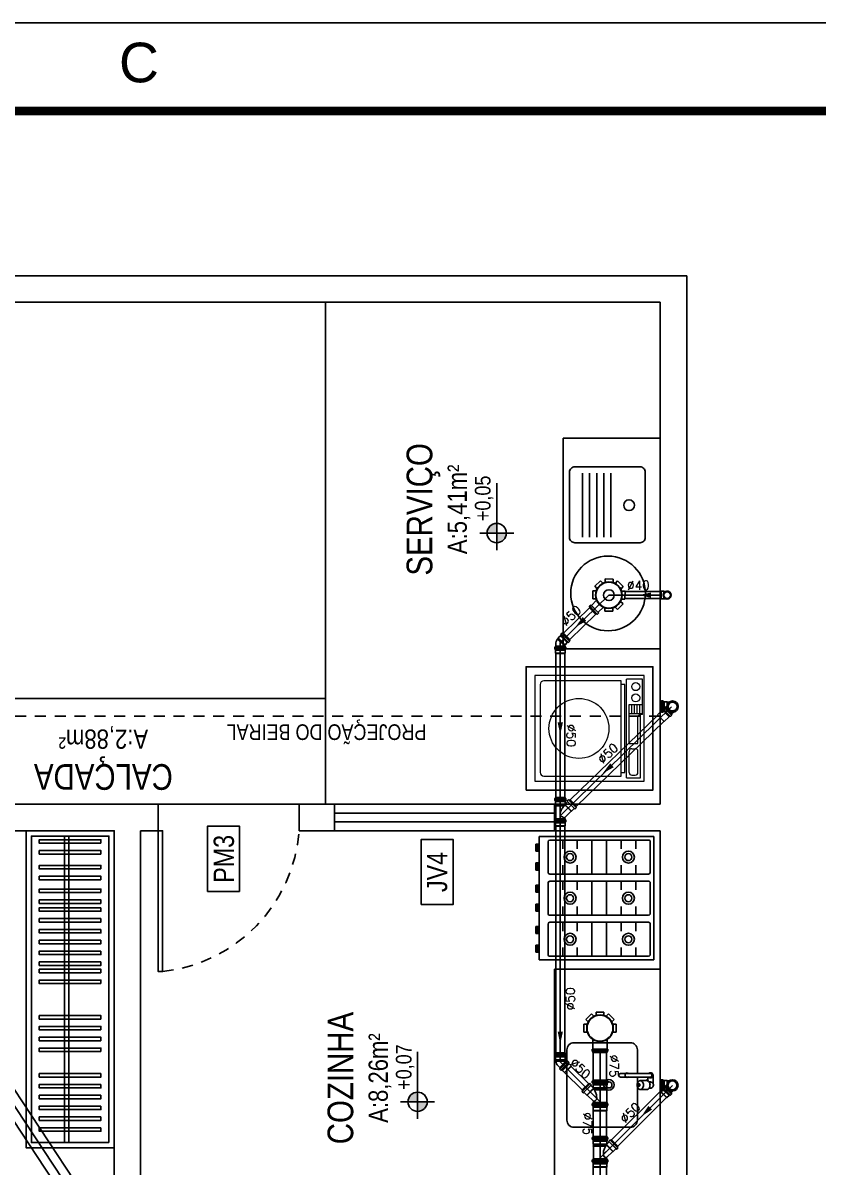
# Model space of a CAD drawing. Header units: millimetres. Extents: x 3923 to 4007, y 744 to 863.
# Drawn here: x 3960.96 to 3969.99, y 849.8 to 862.79 of the extents above; entities that cross this region are included whole.
import ezdxf
from ezdxf.enums import TextEntityAlignment as Align

# ---------------------------------------------------------------- set-up
doc = ezdxf.new("R2010")
doc.units = ezdxf.units.MM
doc.linetypes.add('CONTINUO', pattern=[0])
doc.linetypes.add('HIDDEN2', pattern=[0.1875, 0.125, -0.0625])
for name, color, linetype in [('-HIDRO', 8, 'Continuous'), ('a-pem-m', 6, 'Continuous'), ('AF', 5, 'Continuous'), ('COTAS01', 7, 'Continuous'), ('DIVERSOS', 1, 'Continuous'), ('E-txt-g', 3, 'Continuous'), ('ESPECIFICAÇÃO02', 7, 'Continuous'), ("PRANCHA - PROJETU'S", 7, 'Continuous'), ('Texto-Tubos', 7, 'Continuous'), ('TigreCad', 3, 'Continuous'), ('Tinterno', 9, 'Continuous'), ('TUBOS_ESGOTO', 5, 'Continuous'), ('TUBULAÇÃO_ESGOTO', 5, 'Continuous')]:
    doc.layers.add(name, color=color, linetype=linetype)
doc.layers.add('E-Lay-9', color=9, linetype='Continuous', lineweight=9)
doc.layers.add('E-Txt-W', color=7, linetype='Continuous', lineweight=20)
doc.styles.add('ARIAL', font='arial.ttf', dxfattribs={"height": 2})
doc.styles.add('F2', font='ARIALN.TTF')
doc.styles.add('REG60', font='romans.shx', dxfattribs={"width": 0.8, "height": 0.15})
doc.styles.add('REG80', font='romans.shx', dxfattribs={"width": 0.8, "height": 0.2})
doc.styles.add('TCTUBOS-TXT', font='txt.shx')

# ---------------------------------------------------------------- blocks, each defined once
blk = doc.blocks.new('ADFSGASDFG')
at = {"layer": "PRANCHA - PROJETU'S", "color": 1}
blk.add_line((360.678, 107.346), (276.578, 107.346), dxfattribs=at)
at = {"layer": "PRANCHA - PROJETU'S", "color": 4, "const_width": 0.1}
blk.add_lwpolyline([(279.078, 106.346), (359.678, 106.346), (359.678, 48.946), (279.078, 48.946)], close=True, dxfattribs=at)
at = {"layer": "PRANCHA - PROJETU'S", "color": 50, "linetype": 'Continuous', "style": 'ARIAL'}
blk.add_text('C', height=0.45, dxfattribs=at).set_placement((315.828, 106.896), align=Align.MIDDLE)
blk = doc.blocks.new('TXT-AMB75')
at = {"layer": 'E-txt-g', "style": 'REG80', "width": 0.8, "flags": 8}
blk.add_attdef('TXT', text='', height=0.2, dxfattribs=at).set_placement((0.0055, 0.2964), align=Align.CENTER)
at = {"layer": 'E-Txt-W', "style": 'REG60', "width": 0.8, "flags": 8}
blk.add_attdef('TXT', text='', height=0.15, dxfattribs=at).set_placement((0.0055, 0.0271), align=Align.CENTER)
blk = doc.blocks.new('Fogão03_6')
at = {"layer": 'a-pem-m', "color": 8}
for p, q in [((-0.35, -0.65), (-0.35, 0)), ((-0.35, 0), (0.35, 0)), ((-0.35, 0), (0.35, 0)), ((-0.35, -0.65), (-0.35, 0)), ((-0.33, -0.59), (-0.33, -0.03)), ((-0.33, -0.59), (-0.33, -0.03)), ((-0.32, -0.02), (-0.1467, -0.02)), ((-0.32, -0.02), (-0.1467, -0.02)), ((-0.1367, -0.59), (-0.1367, -0.03)), ((-0.1367, -0.59), (-0.1367, -0.03)), ((-0.0967, -0.59), (-0.0967, -0.03)), ((-0.0967, -0.59), (-0.0967, -0.03)), ((-0.0867, -0.02), (0.0867, -0.02)), ((-0.0867, -0.02), (0.0867, -0.02)), ((0.0967, -0.59), (0.0967, -0.03)), ((0.0967, -0.59), (0.0967, -0.03)), ((0.1367, -0.59), (0.1367, -0.03)), ((0.1367, -0.59), (0.1367, -0.03)), ((0.1467, -0.02), (0.32, -0.02)), ((0.1467, -0.02), (0.32, -0.02)), ((0.33, -0.59), (0.33, -0.03)), ((0.33, -0.59), (0.33, -0.03)), ((0.35, -0.65), (0.35, 0)), ((0.35, -0.65), (0.35, 0)), ((-0.33, -0.1029), (-0.28, -0.1029)), ((-0.33, -0.1029), (-0.28, -0.1029)), ((-0.1867, -0.1029), (-0.1367, -0.1029)), ((-0.1867, -0.1029), (-0.1367, -0.1029)), ((-0.0967, -0.1029), (-0.0467, -0.1029)), ((-0.0967, -0.1029), (-0.0467, -0.1029)), ((0.0467, -0.1029), (0.0967, -0.1029)), ((0.0467, -0.1029), (0.0967, -0.1029)), ((0.1367, -0.1029), (0.1867, -0.1029)), ((0.1367, -0.1029), (0.1867, -0.1029)), ((0.28, -0.1029), (0.33, -0.1029)), ((0.28, -0.1029), (0.33, -0.1029)), ((-0.33, -0.1857), (-0.28, -0.1857)), ((-0.33, -0.1857), (-0.28, -0.1857)), ((-0.1867, -0.1857), (-0.1367, -0.1857)), ((-0.1867, -0.1857), (-0.1367, -0.1857)), ((-0.0967, -0.1857), (-0.0467, -0.1857)), ((-0.0967, -0.1857), (-0.0467, -0.1857)), ((0.0467, -0.1857), (0.0967, -0.1857)), ((0.0467, -0.1857), (0.0967, -0.1857)), ((0.1367, -0.1857), (0.1867, -0.1857)), ((0.1367, -0.1857), (0.1867, -0.1857)), ((0.28, -0.1857), (0.33, -0.1857)), ((0.28, -0.1857), (0.33, -0.1857)), ((-0.33, -0.2686), (-0.1367, -0.2686)), ((-0.33, -0.2686), (-0.1367, -0.2686)), ((-0.0967, -0.2686), (0.0967, -0.2686)), ((-0.0967, -0.2686), (0.0967, -0.2686)), ((0.1367, -0.2686), (0.33, -0.2686)), ((0.1367, -0.2686), (0.33, -0.2686)), ((-0.33, -0.3514), (-0.1367, -0.3514)), ((-0.33, -0.3514), (-0.1367, -0.3514)), ((-0.0967, -0.3514), (0.0967, -0.3514)), ((-0.0967, -0.3514), (0.0967, -0.3514)), ((0.1367, -0.3514), (0.33, -0.3514)), ((0.1367, -0.3514), (0.33, -0.3514)), ((-0.33, -0.4343), (-0.28, -0.4343)), ((-0.33, -0.4343), (-0.28, -0.4343)), ((-0.1867, -0.4343), (-0.1367, -0.4343)), ((-0.1867, -0.4343), (-0.1367, -0.4343)), ((-0.0967, -0.4343), (-0.0467, -0.4343)), ((-0.0967, -0.4343), (-0.0467, -0.4343)), ((0.0467, -0.4343), (0.0967, -0.4343)), ((0.0467, -0.4343), (0.0967, -0.4343)), ((0.1367, -0.4343), (0.1867, -0.4343)), ((0.1367, -0.4343), (0.1867, -0.4343)), ((0.28, -0.4343), (0.33, -0.4343)), ((0.28, -0.4343), (0.33, -0.4343)), ((-0.33, -0.5171), (-0.28, -0.5171)), ((-0.33, -0.5171), (-0.28, -0.5171)), ((-0.1867, -0.5171), (-0.1367, -0.5171)), ((-0.1867, -0.5171), (-0.1367, -0.5171)), ((-0.0967, -0.5171), (-0.0467, -0.5171)), ((-0.0967, -0.5171), (-0.0467, -0.5171)), ((0.0467, -0.5171), (0.0967, -0.5171)), ((0.0467, -0.5171), (0.0967, -0.5171)), ((0.1367, -0.5171), (0.1867, -0.5171)), ((0.1367, -0.5171), (0.1867, -0.5171)), ((0.28, -0.5171), (0.33, -0.5171)), ((0.28, -0.5171), (0.33, -0.5171)), ((-0.32, -0.6), (-0.1467, -0.6)), ((-0.32, -0.6), (-0.1467, -0.6)), ((-0.0867, -0.6), (0.0867, -0.6)), ((-0.0867, -0.6), (0.0867, -0.6)), ((0.1467, -0.6), (0.32, -0.6)), ((0.1467, -0.6), (0.32, -0.6)), ((-0.35, -0.65), (0.35, -0.65)), ((-0.35, -0.65), (0.35, -0.65)), ((-0.3068, -0.65), (-0.3068, -0.67)), ((-0.3068, -0.65), (-0.3068, -0.67)), ((-0.2669, -0.66), (-0.3068, -0.66)), ((-0.2669, -0.66), (-0.3068, -0.66)), ((-0.2669, -0.67), (-0.3068, -0.67)), ((-0.2669, -0.67), (-0.3068, -0.67)), ((-0.2669, -0.65), (-0.2669, -0.67)), ((-0.2669, -0.65), (-0.2669, -0.67)), ((-0.1998, -0.65), (-0.1998, -0.67)), ((-0.1998, -0.65), (-0.1998, -0.67)), ((-0.1599, -0.66), (-0.1998, -0.66)), ((-0.1599, -0.66), (-0.1998, -0.66)), ((-0.1599, -0.67), (-0.1998, -0.67)), ((-0.1599, -0.67), (-0.1998, -0.67)), ((-0.1599, -0.65), (-0.1599, -0.67)), ((-0.1599, -0.65), (-0.1599, -0.67)), ((-0.0734, -0.65), (-0.0734, -0.67)), ((-0.0734, -0.65), (-0.0734, -0.67)), ((-0.0335, -0.66), (-0.0734, -0.66)), ((-0.0335, -0.66), (-0.0734, -0.66)), ((-0.0335, -0.67), (-0.0734, -0.67)), ((-0.0335, -0.67), (-0.0734, -0.67)), ((-0.0335, -0.65), (-0.0335, -0.67)), ((-0.0335, -0.65), (-0.0335, -0.67)), ((0.0335, -0.65), (0.0335, -0.67)), ((0.0335, -0.65), (0.0335, -0.67)), ((0.0734, -0.66), (0.0335, -0.66)), ((0.0734, -0.66), (0.0335, -0.66)), ((0.0734, -0.67), (0.0335, -0.67)), ((0.0734, -0.67), (0.0335, -0.67)), ((0.0734, -0.65), (0.0734, -0.67)), ((0.0734, -0.65), (0.0734, -0.67)), ((0.1599, -0.65), (0.1599, -0.67)), ((0.1599, -0.65), (0.1599, -0.67)), ((0.1998, -0.66), (0.1599, -0.66)), ((0.1998, -0.66), (0.1599, -0.66)), ((0.1998, -0.67), (0.1599, -0.67)), ((0.1998, -0.67), (0.1599, -0.67)), ((0.1998, -0.65), (0.1998, -0.67)), ((0.1998, -0.65), (0.1998, -0.67)), ((0.2669, -0.65), (0.2669, -0.67)), ((0.2669, -0.65), (0.2669, -0.67)), ((0.3067, -0.66), (0.2669, -0.66)), ((0.3067, -0.66), (0.2669, -0.66)), ((0.3067, -0.67), (0.2669, -0.67)), ((0.3067, -0.67), (0.2669, -0.67)), ((0.3067, -0.65), (0.3067, -0.67)), ((0.3067, -0.65), (0.3067, -0.67))]:
    blk.add_line(p, q, dxfattribs=at)
for centre, radius in [((-0.2333, -0.1443), 0.0341), ((-0.2333, -0.1443), 0.0341), ((-0.2333, -0.1443), 0.02), ((-0.2333, -0.1443), 0.02), ((0, -0.1443), 0.0341), ((0, -0.1443), 0.0341), ((0, -0.1443), 0.02), ((0, -0.1443), 0.02), ((0.2333, -0.1443), 0.0341), ((0.2333, -0.1443), 0.0341), ((0.2333, -0.1443), 0.02), ((0.2333, -0.1443), 0.02), ((-0.2333, -0.4757), 0.0341), ((-0.2333, -0.4757), 0.0341), ((0, -0.4757), 0.0341), ((0, -0.4757), 0.0341), ((0.2333, -0.4757), 0.0341), ((0.2333, -0.4757), 0.0341), ((-0.2333, -0.4757), 0.02), ((-0.2333, -0.4757), 0.02), ((0, -0.4757), 0.02), ((0, -0.4757), 0.02), ((0.2333, -0.4757), 0.02), ((0.2333, -0.4757), 0.02)]:
    blk.add_circle(centre, radius, dxfattribs=at)
for centre, start, end in [((-0.32, -0.03), 89.99946, 179.99964), ((-0.32, -0.03), 89.99946, 179.99964), ((-0.1467, -0.03), 359.99964, 89.99946), ((-0.1467, -0.03), 359.99964, 89.99946), ((-0.0867, -0.03), 89.99946, 179.99964), ((-0.0867, -0.03), 89.99946, 179.99964), ((0.0867, -0.03), 359.99964, 89.99946), ((0.0867, -0.03), 359.99964, 89.99946), ((0.1467, -0.03), 89.99946, 179.99964), ((0.1467, -0.03), 89.99946, 179.99964), ((0.32, -0.03), 359.99964, 89.99946), ((0.32, -0.03), 359.99964, 89.99946), ((-0.32, -0.59), 179.99964, 269.99946), ((-0.32, -0.59), 179.99964, 269.99946), ((-0.1467, -0.59), 269.99946, 359.99964), ((-0.1467, -0.59), 269.99946, 359.99964), ((-0.0867, -0.59), 179.99964, 269.99946), ((-0.0867, -0.59), 179.99964, 269.99946), ((0.0867, -0.59), 269.99946, 359.99964), ((0.0867, -0.59), 269.99946, 359.99964), ((0.1467, -0.59), 179.99964, 269.99946), ((0.1467, -0.59), 179.99964, 269.99946), ((0.32, -0.59), 269.99946, 359.99964), ((0.32, -0.59), 269.99946, 359.99964)]:
    blk.add_arc(centre, 0.01, start, end, dxfattribs=at)
blk = doc.blocks.new('NIVEL')
at = {"layer": 'DIVERSOS'}
h = blk.add_hatch(color=7, dxfattribs=at)
h.paths.add_polyline_path([(0, 0.137, 0.414214), (-0.137, 0), (0, 0)])
h.paths.add_polyline_path([(0, 0), (0, -0.137, 0.414214), (0.137, 0)])
at = {"layer": 'DIVERSOS', "color": 7}
for p, q in [((0, 0.242), (0, -0.242)), ((0.709, 0), (-0.242, 0))]:
    blk.add_line(p, q, dxfattribs=at)
blk.add_circle((0, 0), 0.137, dxfattribs=at)
blk = doc.blocks.new('Maquina de Lavar')
at = {"layer": 'E-Lay-9', "color": 8}
for p, q in [((0.3, 0), (-0.3, 0)), ((-0.3, 0), (-0.3, -0.62)), ((-0.08, -0.01), (-0.28, -0.01)), ((-0.28, -0.01), (-0.28, -0.1)), ((-0.1357, -0.085), (-0.1357, -0.01)), ((-0.0857, -0.025), (-0.1357, -0.025)), ((-0.0857, -0.04), (-0.1357, -0.04)), ((-0.0857, -0.055), (-0.1357, -0.055)), ((-0.0857, -0.085), (-0.0857, -0.01)), ((-0.08, -0.01), (-0.08, -0.02)), ((0.28, -0.02), (-0.08, -0.02)), ((0.085, -0.035), (-0.065, -0.035)), ((0.085, -0.085), (0.085, -0.035)), ((0.115, -0.07), (0.115, -0.05)), ((0.25, -0.035), (0.13, -0.035)), ((0.265, -0.07), (0.265, -0.05)), ((0.28, -0.1), (0.28, -0.02)), ((0.3, -0.62), (0.3, 0)), ((0.28, -0.1), (-0.28, -0.1)), ((0.25, -0.11), (-0.25, -0.11)), ((-0.25, -0.11), (-0.25, -0.13)), ((-0.0857, -0.07), (-0.1357, -0.07)), ((0.085, -0.085), (-0.1357, -0.085)), ((0.25, -0.085), (0.13, -0.085)), ((0.25, -0.13), (0.25, -0.11)), ((0.27, -0.13), (-0.27, -0.13)), ((-0.27, -0.13), (-0.27, -0.57)), ((0.27, -0.57), (0.27, -0.13)), ((-0.3, -0.62), (0.3, -0.62)), ((-0.25, -0.59), (0.25, -0.59))]:
    blk.add_line(p, q, dxfattribs=at)
for centre, radius in [((-0.2372, -0.0475), 0.0227), ((-0.1735, -0.0475), 0.0227), ((0, -0.37), 0.1701)]:
    blk.add_circle(centre, radius, dxfattribs=at)
for centre, radius, start, end in [((-0.065, -0.02), 0.015, 180, 270), ((0.13, -0.05), 0.015, 90, 180), ((0.25, -0.05), 0.015, 360, 90), ((0.13, -0.07), 0.015, 180, 270), ((0.25, -0.07), 0.015, 270, 360), ((-0.25, -0.57), 0.02, 180, 270), ((0.25, -0.57), 0.02, 270, 360)]:
    blk.add_arc(centre, radius, start, end, dxfattribs=at)
blk = doc.blocks.new('A$C656368A0')
at = {"layer": 'COTAS01', "color": 8}
for p, q in [((0, 1.1964), (0, 0)), ((0, 1.1964), (0.5505, 1.1964)), ((0.1097, 0.997), (0.1097, 0.6345)), ((0.1497, 0.997), (0.1497, 0.6345)), ((0.1897, 0.997), (0.1897, 0.6345)), ((0.2298, 0.997), (0.2298, 0.6345)), ((0.2698, 0.997), (0.2698, 0.6345)), ((0, 0), (0.5505, 0))]:
    blk.add_line(p, q, dxfattribs=at)
for centre in [(0.3736, 0.8158), (0.2591, 0.3053)]:
    blk.add_circle(centre, 0.0307, dxfattribs=at)
at = {"layer": 'ESPECIFICAÇÃO02', "color": 8}
blk.add_lwpolyline([(0.4658, 0.6329, -0.414214), (0.4357, 0.6029), (0.0655, 0.6029, -0.414214), (0.0354, 0.6329), (0.0354, 1.0032, -0.414214), (0.0655, 1.0332), (0.4357, 1.0332, -0.414214), (0.4658, 1.0032)], format="xyb", close=True, dxfattribs=at)
blk.add_circle((0.2541, 0.3149), 0.212, dxfattribs=at)
blk = doc.blocks.new('j9n50d')
at = {"layer": 'TigreCad'}
for p, q in [((28.5, 25.4), (0, 25.4)), ((30.3, 27.2), (28.5, 25.4)), ((30.3, -27.1), (30.3, 27.2)), ((47.1, 27.2), (30.3, 27.2)), ((47.3, 27.4), (47.1, 27.2)), ((47.1, -27.1), (47.1, 27.2)), ((51.9, 27.4), (47.3, 27.4)), ((53.2, 30.9), (52.9, 28.3)), ((53.4, 30.8), (53.4, -30.8)), ((62.9, 31.8), (54.2, 31.8)), ((62.9, 30.8), (62.9, -30.8)), ((63.9, 31.1), (64.7, 28.1)), ((70, 27.4), (65.6, 27.4)), ((70, 27.4), (70, -27.4)), ((28.5, -25.3), (0, -25.3)), ((30.3, -27.1), (28.5, -25.3)), ((47.1, -27.1), (30.3, -27.1)), ((47.3, -27.4), (47.1, -27.1)), ((51.9, -27.4), (47.3, -27.4)), ((53.2, -30.9), (52.9, -28.3)), ((62.9, -31.8), (54.2, -31.8)), ((63.9, -31.1), (64.7, -28.1)), ((70, -27.4), (65.6, -27.4))]:
    blk.add_line(p, q, dxfattribs=at)
for centre, radius, start, end in [((0, 0), 25.4, 90, 270), ((51.9, 28.4), 1, 270, 355), ((54.2, 30.8), 1, 90, 175), ((62.9, 30.8), 1, 15, 90), ((65.6, 28.4), 1, 195, 270), ((51.9, -28.4), 1, 5, 90), ((54.2, -30.8), 1, 185, 270), ((62.9, -30.8), 1, 270, 345), ((65.6, -28.4), 1, 90, 165)]:
    blk.add_arc(centre, radius, start, end, dxfattribs=at)
at = {"layer": 'Tinterno'}
for p, q in [((28.5, -25.3), (28.5, 25.4)), ((47.3, -27.4), (47.3, 27.4)), ((52.9, 27.4), (52.9, -27.4)), ((64.9, 27.4), (64.9, -27.4))]:
    blk.add_line(p, q, dxfattribs=at)
blk = doc.blocks.new('j9n50s')
at = {"layer": 'TigreCad'}
for p, q in [((19.2, 25.4), (30.3, 25.4)), ((19.2, -25.4), (30.3, -25.4))]:
    blk.add_line(p, q, dxfattribs=at)
for radius in [31.8, 27.4]:
    blk.add_circle((0, 0), radius, dxfattribs=at)
at = {"layer": 'Tinterno'}
for p, q in [((30.3, 25.4), (30.3, 9.7)), ((30.3, -9.7), (30.3, -25.4))]:
    blk.add_line(p, q, dxfattribs=at)
blk.add_circle((0, 0), 25.6, dxfattribs=at)
blk = doc.blocks.new('26300509p')
at = {"layer": 'TigreCad'}
for p, q in [((0, 27.3), (4.4, 27.3)), ((0, -27.3), (0, 27.3)), ((6.1, 31.1), (5.3, 28.1)), ((7.1, 31.8), (15.8, 31.8)), ((7.1, -30.8), (7.1, 30.8)), ((16.6, -30.8), (16.6, 30.8)), ((16.8, 30.9), (17.1, 28.3)), ((18.1, 27.3), (22.7, 27.3)), ((22.7, 27.3), (22.9, 27.2)), ((22.7, -27.3), (22.7, 27.3)), ((22.9, 27.2), (62, 27.2)), ((0, -27.3), (4.4, -27.3)), ((6.1, -31.1), (5.3, -28.1)), ((7.1, -31.8), (15.8, -31.8)), ((16.8, -30.9), (17.1, -28.3)), ((18.1, -27.3), (22.7, -27.3)), ((22.7, -27.3), (22.9, -27.1)), ((22.9, -27.1), (62, -27.1))]:
    blk.add_line(p, q, dxfattribs=at)
for centre, start, end in [((4.4, 28.4), 270, 345), ((7.1, 30.8), 90, 165), ((15.8, 30.8), 5, 90), ((18.1, 28.4), 185, 270), ((4.4, -28.3), 15, 90), ((7.1, -30.8), 195, 270), ((15.8, -30.8), 270, 355), ((18.1, -28.3), 90, 175)]:
    blk.add_arc(centre, 1, start, end, dxfattribs=at)
at = {"layer": 'Tinterno'}
for p, q in [((5.1, -27.3), (5.1, 27.3)), ((17.1, -27.3), (17.1, 27.3)), ((22.9, -27.1), (22.9, 27.2)), ((62, -27.1), (62, 27.2))]:
    blk.add_line(p, q, dxfattribs=at)
blk = doc.blocks.new('j9n40d')
at = {"layer": 'TigreCad'}
for p, q in [((0, 20.6), (9.8, 20.6)), ((9.8, 20.6), (17.8, 20.6)), ((19, 21.8), (17.8, 20.6)), ((34, 21.8), (19, 21.8)), ((19, -21.8), (19, 21.8)), ((35, 22.8), (34, 21.8)), ((35, 22.8), (35, -22.8)), ((39, 22.8), (35, 22.8)), ((39, 22.8), (39, -22.8)), ((0, -20.6), (9.8, -20.6)), ((9.8, -20.6), (17.8, -20.6)), ((19, -21.8), (17.8, -20.6)), ((34, -21.8), (19, -21.8)), ((35, -22.8), (34, -21.8)), ((39, -22.8), (35, -22.8))]:
    blk.add_line(p, q, dxfattribs=at)
for radius, start, end in [(22.8, 64.62318, 295.37682), (20.6, 90, 270)]:
    blk.add_arc((0, 0), radius, start, end, dxfattribs=at)
at = {"layer": 'Tinterno'}
for p, q in [((17.8, 20.6), (17.8, -20.6)), ((34, 21.8), (34, -21.8))]:
    blk.add_line(p, q, dxfattribs=at)
blk.add_arc((0, 0), 21.8, 70.90091, 289.09909, dxfattribs=at)
blk = doc.blocks.new('j9n40s')
at = {"layer": 'TigreCad'}
for p, q in [((9.8, 20.6), (17.8, 20.6)), ((19, 21.8), (17.8, 20.6)), ((17.8, 20.6), (17.8, 14.3)), ((19, 12.6), (19, 21.8)), ((34, 21.8), (19, 21.8)), ((35, 22.8), (34, 21.8)), ((39, 22.8), (35, 22.8)), ((35, 22.8), (35, -22.8)), ((39, 22.8), (39, -22.8)), ((9.8, -20.6), (17.8, -20.6)), ((17.8, -20.6), (17.8, -14.3)), ((19, -21.8), (17.8, -20.6)), ((19, -12.6), (19, -21.8)), ((34, -21.8), (19, -21.8)), ((35, -22.8), (34, -21.8)), ((39, -22.8), (35, -22.8))]:
    blk.add_line(p, q, dxfattribs=at)
for radius in [22.8, 20]:
    blk.add_circle((0, 0), radius, dxfattribs=at)
at = {"layer": 'Tinterno'}
blk.add_line((34, 21.8), (34, -21.8), dxfattribs=at)
blk.add_circle((0, 0), 18.8, dxfattribs=at)
blk = doc.blocks.new('27150012p')
at = {"layer": 'TigreCad'}
for p, q in [((-80.6, 48.8), (-48.8, 80.6)), ((-48.8, 80.6), (-35.1, 66.9)), ((-22.5, 91.5), (-22.5, 72.1)), ((-22.5, 91.5), (22.5, 91.5)), ((22.5, 91.5), (22.5, 72.1)), ((48.8, 80.6), (35.1, 66.9)), ((48.8, 80.6), (80.6, 48.8)), ((-91.5, -22.5), (-91.5, 22.5)), ((-91.5, 22.5), (-72.1, 22.5)), ((-80.6, 48.8), (-66.9, 35.1)), ((80.6, 48.8), (66.9, 35.1)), ((111.4, 27.4), (70.4, 27.4)), ((112.7, 30.9), (112.4, 28.3)), ((122.4, 31.8), (113.7, 31.8)), ((113.7, 30.8), (113.7, -30.8)), ((122.4, 30.8), (122.4, -30.8)), ((123.4, 31.1), (124.2, 28.1)), ((129.5, 27.4), (125.1, 27.4)), ((129.5, 27.4), (129.5, -27.4)), ((-91.5, -22.5), (-72.1, -22.5)), ((-80.6, -48.8), (-66.9, -35.1)), ((-48.8, -80.6), (-80.6, -48.8)), ((80.6, -48.8), (48.8, -80.6)), ((80.6, -48.8), (66.9, -35.1)), ((111.4, -27.4), (70.4, -27.4)), ((112.7, -30.9), (112.4, -28.3)), ((122.4, -31.8), (113.7, -31.8)), ((123.4, -31.1), (124.2, -28.1)), ((129.5, -27.4), (125.1, -27.4)), ((-48.8, -80.6), (-35.1, -66.9)), ((-22.5, -91.5), (-22.5, -72.1)), ((22.5, -91.5), (-22.5, -91.5)), ((22.5, -91.5), (22.5, -72.1)), ((48.8, -80.6), (35.1, -66.9))]:
    blk.add_line(p, q, dxfattribs=at)
blk.add_circle((0, 0), 75.5, dxfattribs=at)
for centre, start, end in [((111.4, 28.4), 270, 355), ((113.7, 30.8), 90, 175), ((122.4, 30.8), 15, 90), ((125.1, 28.4), 195, 270), ((111.4, -28.4), 5, 90), ((113.7, -30.8), 185, 270), ((122.4, -30.8), 270, 345), ((125.1, -28.4), 90, 165)]:
    blk.add_arc(centre, 1, start, end, dxfattribs=at)
at = {"layer": 'Tinterno'}
for p, q in [((112.4, 27.4), (112.4, -27.4)), ((124.4, 27.4), (124.4, -27.4))]:
    blk.add_line(p, q, dxfattribs=at)
blk.add_circle((0, 0), 73.5, dxfattribs=at)
blk = doc.blocks.new('j4n50p')
at = {"layer": 'TigreCad'}
for p, q in [((-23.7, 12.2), (-32.5, 3.4)), ((3.3, 25.3), (3.4, 26.8)), ((6.3, 26.8), (3.4, 26.8)), ((3.4, 26.8), (3.4, -29.6)), ((6.5, 25.3), (6.3, 26.8)), ((6.3, 26.8), (6.3, -26.7)), ((9.1, 25.3), (6.5, 25.3)), ((10.9, 27.1), (9.1, 25.3)), ((27.7, 27.1), (10.9, 27.1)), ((10.9, 27.1), (10.9, -27.2)), ((27.9, 27.3), (27.7, 27.1)), ((32.5, 27.3), (27.9, 27.3)), ((33.8, 30.9), (33.5, 28.3)), ((34, 30.8), (34, -30.8)), ((43.5, 31.8), (34.8, 31.8)), ((43.5, 30.8), (43.5, -30.8)), ((44.5, 31.1), (45.3, 28.1)), ((50.6, 27.3), (46.2, 27.3)), ((50.6, 27.3), (50.6, -27.4)), ((3.4, -29.6), (3.3, -32.4)), ((6.3, -26.7), (3.4, -29.6)), ((9.1, -26.8), (3.4, -32.5)), ((6.3, -26.7), (6.5, -29.4)), ((10.9, -27.2), (10.5, -26.8)), ((27.7, -27.2), (10.9, -27.2)), ((27.9, -27.4), (27.7, -27.2)), ((32.5, -27.4), (27.9, -27.4)), ((33.8, -30.9), (33.5, -28.3)), ((43.5, -31.8), (34.8, -31.8)), ((44.5, -31.1), (45.3, -28.1)), ((50.6, -27.4), (46.2, -27.4))]:
    blk.add_line(p, q, dxfattribs=at)
for centre, radius, start, end in [((9.5, -21.6), 47.3, 97.60229, 134.55576), ((32.5, 28.3), 1, 270, 355), ((34.8, 30.8), 1, 90, 175), ((43.5, 30.8), 1, 15, 90), ((46.2, 28.3), 1, 195, 270), ((9.8, -27.5), 1, 45, 135), ((32.5, -28.4), 1, 5, 90), ((34.8, -30.8), 1, 185, 270), ((43.5, -30.8), 1, 270, 345), ((46.2, -28.4), 1, 90, 165)]:
    blk.add_arc(centre, radius, start, end, dxfattribs=at)
at = {"layer": 'Tinterno'}
for p, q in [((3.4, -32.5), (-32.5, 3.4)), ((3.3, 25.3), (3.3, -32.4)), ((6.5, 25.3), (6.5, -29.4)), ((9.1, 25.3), (9.1, -26.8)), ((27.7, 27.1), (27.7, -27.2)), ((27.9, 27.3), (27.9, -27.4)), ((33.5, 27.3), (33.5, -27.4)), ((45.5, 27.3), (45.5, -27.4))]:
    blk.add_line(p, q, dxfattribs=at)
blk = doc.blocks.new('26276942p')
at = {"layer": 'TigreCad'}
for p, q in [((55.7, 25.3), (-17.5, 25.3)), ((55.7, 25.3), (55.8, 26.8)), ((55.7, 25.3), (55.7, -22.7)), ((58.7, 26.8), (55.8, 26.8)), ((58.9, 25.3), (58.7, 26.8)), ((58.9, 25.3), (58.9, -25.3)), ((61.5, 25.3), (58.9, 25.3)), ((63.3, 27.1), (61.5, 25.3)), ((63.3, -26.1), (63.3, 27.1)), ((80.1, 27.1), (63.3, 27.1)), ((80.3, 27.3), (80.1, 27.1)), ((80.3, -27.4), (80.3, 27.3)), ((84.9, 27.3), (80.3, 27.3)), ((86.2, 30.9), (85.9, 28.3)), ((86.4, 30.8), (86.4, -30.8)), ((95.9, 31.8), (87.2, 31.8)), ((95.9, 30.8), (95.9, -30.8)), ((96.9, 31.1), (97.7, 28.1)), ((103, 27.3), (98.6, 27.3)), ((103, 27.3), (103, -27.4)), ((-11.1, -25.3), (-17.5, -25.3)), ((25.5, -61.4), (-10.1, -25.8)), ((25.5, -64.2), (63.5, -26.3)), ((25.5, -64.2), (25.5, -61.4)), ((40.7, -79.4), (25.5, -64.2)), ((82.9, -39.3), (39.3, -82.9)), ((88.6, -49.9), (49.9, -88.6)), ((92.2, -53.5), (53.5, -92.2)), ((58.9, -25.3), (55.7, -22.7)), ((79.4, -40.7), (67.5, -28.9)), ((80.1, -27.1), (68.2, -27.1)), ((80.3, -27.4), (80.1, -27.1)), ((84.9, -27.4), (80.3, -27.4)), ((82.8, -39.1), (80.7, -40.8)), ((90.3, -45.3), (84.1, -39.1)), ((86.2, -30.9), (85.9, -28.3)), ((95.9, -31.8), (87.2, -31.8)), ((90.5, -46.5), (88.9, -49.2)), ((92.2, -53.5), (89.1, -50.4)), ((96.9, -31.1), (97.7, -28.1)), ((103, -27.4), (98.6, -27.4)), ((39.1, -82.8), (40.8, -80.7)), ((45.3, -90.3), (39.1, -84.1)), ((46.5, -90.5), (49.2, -88.9)), ((53.5, -92.2), (50.4, -89.1))]:
    blk.add_line(p, q, dxfattribs=at)
for points in [[(0.6, -1.3, -0.153495), (4.7, 0.2, -0.085604), (21.8, -2.1, -0.043194), (39.4, -9.3, -0.022416), (55.7, -20.8, -0.009739)], [(-11.3, -25.3, -0.086386), (-9.5, -16.9, -0.063763), (-4.1, -7.1, -0.026182), (0.6, -1.3, -0.049941)], [(58.9, -23.3, -0.003371), (61.2, -25.2, -0.009739), (67.2, -28.1, -0.042942)]]:
    blk.add_lwpolyline(points, format="xyb", dxfattribs=at)
for centre, radius, start, end in [((84.9, 28.3), 1, 270, 355), ((87.2, 30.8), 1, 90, 175), ((95.9, 30.8), 1, 15, 90), ((98.6, 28.3), 1, 195, 270), ((-11.1, -26.8), 1.5, 45, 90), ((68.2, -28.1), 1, 90, 225), ((80.1, -40), 1, 225, 310), ((83.4, -39.8), 1, 45, 130), ((84.9, -28.4), 1, 5, 90), ((87.2, -30.8), 1, 185, 270), ((89.8, -49.7), 1, 150, 225), ((89.6, -46), 1, 330, 45), ((95.9, -30.8), 1, 270, 345), ((98.6, -28.4), 1, 90, 165), ((39.8, -83.4), 1, 140, 225), ((40, -80.1), 1, 320, 45), ((46, -89.6), 1, 225, 300), ((49.7, -89.8), 1, 45, 120)]:
    blk.add_arc(centre, radius, start, end, dxfattribs=at)
at = {"layer": 'Tinterno'}
for p, q in [((-17.5, 25.3), (-17.5, -25.3)), ((55.8, 26.8), (55.8, -22.8)), ((58.7, 26.8), (58.7, -25.2)), ((61.5, -25.3), (61.5, 25.3)), ((80.1, -27.1), (80.1, 27.1)), ((85.9, 27.3), (85.9, -27.4)), ((97.9, 27.3), (97.9, -27.4)), ((61.6, -25.4), (25.5, -61.4)), ((80, -41.4), (41.4, -80)), ((89.6, -46), (46, -89.6))]:
    blk.add_line(p, q, dxfattribs=at)
blk = doc.blocks.new('11030602p')
at = {"layer": 'TigreCad'}
for p, q in [((0, 27.3), (4.4, 27.3)), ((0, -27.3), (0, 27.3)), ((6.1, 31.1), (5.3, 28.1)), ((7.1, 31.8), (15.8, 31.8)), ((7.1, -30.8), (7.1, 30.8)), ((15.8, -30.8), (15.8, 30.8)), ((16.8, 30.9), (17.1, 28.3)), ((18.1, 27.3), (22.7, 27.3)), ((22.7, 27.3), (23, 27.1)), ((39.7, 27.1), (23, 27.1)), ((39.7, 27.1), (41.5, 25.3)), ((41.5, -25.4), (41.5, 25.3)), ((0, -27.3), (4.4, -27.3)), ((6.1, -31.1), (5.3, -28.1)), ((7.1, -31.8), (15.8, -31.8)), ((16.8, -30.9), (17.1, -28.3)), ((18.1, -27.3), (22.7, -27.3)), ((22.7, -27.3), (23, -27.1)), ((39.7, -27.1), (23, -27.1)), ((39.7, -27.1), (41.5, -25.4))]:
    blk.add_line(p, q, dxfattribs=at)
for centre, start, end in [((4.4, 28.4), 270, 345), ((7.1, 30.8), 90, 165), ((15.8, 30.8), 5, 90), ((18.1, 28.4), 185, 270), ((4.4, -28.3), 15, 90), ((7.1, -30.8), 195, 270), ((15.8, -30.8), 270, 355), ((18.1, -28.3), 90, 175)]:
    blk.add_arc(centre, 1, start, end, dxfattribs=at)
at = {"layer": 'Tinterno'}
for p, q in [((5.1, -27.3), (5.1, 27.3)), ((17.1, -27.3), (17.1, 27.3)), ((22.7, 27.3), (22.7, -27.3)), ((23, -27.1), (23, 27.1)), ((39.7, 27.1), (39.7, -27.1))]:
    blk.add_line(p, q, dxfattribs=at)
blk = doc.blocks.new('27150128p')
at = {"layer": 'TigreCad'}
for p, q in [((-80.6, 48.8), (-48.8, 80.6)), ((-35.8, 67.6), (-48.8, 80.6)), ((-22.5, 91.5), (22.5, 91.5)), ((-22.5, 73.2), (-22.5, 91.5)), ((22.5, 73.2), (22.5, 91.5)), ((-73.2, 22.5), (-91.5, 22.5)), ((-91.5, -22.5), (-91.5, 22.5)), ((-67.6, 35.8), (-80.6, 48.8)), ((118.5, 40), (64.9, 40)), ((119.7, 43.6), (119.5, 40.9)), ((130.3, 44.5), (120.7, 44.5)), ((120.7, 43.5), (120.7, -43.5)), ((130.3, 43.5), (130.3, -43.5)), ((131.3, 43.6), (131.5, 40.9)), ((137.5, 40), (132.5, 40)), ((137.5, 40), (137.5, -40)), ((-73.2, -22.5), (-91.5, -22.5)), ((-67.6, -35.8), (-80.6, -48.8)), ((-48.8, -80.6), (-80.6, -48.8)), ((118.5, -40), (64.9, -40)), ((119.7, -43.6), (119.5, -40.9)), ((130.3, -44.5), (120.7, -44.5)), ((131.3, -43.6), (131.5, -40.9)), ((137.5, -40), (132.5, -40)), ((-35.8, -67.6), (-48.8, -80.6)), ((-22.5, -73.2), (-22.5, -91.5)), ((22.5, -91.5), (-22.5, -91.5)), ((22.5, -73.2), (22.5, -91.5))]:
    blk.add_line(p, q, dxfattribs=at)
blk.add_circle((0, 0), 75.5, dxfattribs=at)
for centre, radius, start, end in [((-34.8, 68.7), 1.5, 225, 296.83899), ((-24, 73.2), 1.5, 288.16101, 0), ((24, 73.2), 1.5, 180, 251.83899), ((-73.2, 24), 1.5, 270, 341.83899), ((-68.7, 34.8), 1.5, 333.16101, 45), ((64.9, 41.5), 1.5, 212.61294, 270), ((118.5, 41), 1, 270, 355), ((120.7, 43.5), 1, 90, 175), ((130.3, 43.5), 1, 5, 90), ((132.5, 41), 1, 185, 270), ((-73.2, -24), 1.5, 18.16101, 90), ((-68.7, -34.8), 1.5, 315, 26.83899), ((64.9, -41.5), 1.5, 90, 147.38706), ((118.5, -41), 1, 5, 90), ((120.7, -43.5), 1, 185, 270), ((130.3, -43.5), 1, 270, 355), ((132.5, -41), 1, 90, 175), ((-34.8, -68.7), 1.5, 63.16101, 135), ((-24, -73.2), 1.5, 0, 71.83899), ((24, -73.2), 1.5, 108.16101, 180)]:
    blk.add_arc(centre, radius, start, end, dxfattribs=at)
at = {"layer": 'Tinterno'}
for p, q in [((119.4, -40), (119.4, 40)), ((131.6, -40), (131.6, 40))]:
    blk.add_line(p, q, dxfattribs=at)
blk.add_circle((0, 0), 73.5, dxfattribs=at)
blk = doc.blocks.new('26277264p')
at = {"layer": 'TigreCad'}
for p, q in [((65.7, 37.8), (-6, 37.8)), ((65.7, 37.8), (65.8, 39.3)), ((65.7, 37.8), (65.7, -32.6)), ((65.8, 39.3), (65.8, -32.7)), ((68.7, 39.3), (65.8, 39.3)), ((68.7, 39.3), (68.7, -34.1)), ((68.9, 37.8), (68.7, 39.3)), ((68.9, 37.8), (68.9, -34.2)), ((75.5, 37.8), (68.9, 37.8)), ((77.3, 39.6), (75.5, 37.8)), ((77.3, -38), (77.3, 39.6)), ((95, 39.6), (77.3, 39.6)), ((95.3, 39.8), (95, 39.6)), ((95.3, -39.8), (95.3, 39.8)), ((103.7, 39.8), (95.3, 39.8)), ((104.7, 40.7), (105, 43.4)), ((114.7, 44.3), (106, 44.3)), ((106, 43.3), (106, -43.3)), ((114.7, 43.3), (114.7, -43.3)), ((116.5, 40.5), (115.7, 43.6)), ((122, 39.8), (117.4, 39.8)), ((122, 39.8), (122, -39.8)), ((1.9, -37.7), (-6, -37.7)), ((36.4, -72.3), (1.9, -37.7)), ((36.4, -75.1), (75, -36.5)), ((93.8, -50.2), (50.2, -93.8)), ((100.5, -56.9), (56.9, -100.5)), ((103.1, -64.4), (64.4, -103.1)), ((68.9, -34.2), (65.7, -32.6)), ((90.3, -51.6), (79.9, -41.3)), ((95, -39.5), (80.6, -39.5)), ((93.7, -50), (91.6, -51.7)), ((95.3, -39.8), (95, -39.5)), ((101.2, -56.2), (95, -50)), ((103.7, -39.8), (95.3, -39.8)), ((101.4, -57.4), (99.8, -60.1)), ((103.1, -64.4), (100, -61.3)), ((104.7, -40.7), (105, -43.4)), ((114.7, -44.3), (106, -44.3)), ((116.5, -40.5), (115.7, -43.6)), ((122, -39.8), (117.4, -39.8)), ((36.4, -75.1), (36.4, -72.3)), ((51.6, -90.3), (36.4, -75.1)), ((50, -93.7), (51.7, -91.6)), ((56.2, -101.2), (50, -95)), ((57.4, -101.4), (60.1, -99.8)), ((64.4, -103.1), (61.3, -100))]:
    blk.add_line(p, q, dxfattribs=at)
for points in [[(1.6, -37.7, -0.002776), (1.5, -37.3, -0.183751), (3.3, -27.2, -0.183751)], [(3.3, -27.2, -0.183751), (11.2, -20.8, -0.102361), (29.1, -19, -0.061401), (48.1, -23.2, -0.036584), (65.7, -31, -0.020838)], [(68.9, -32.8, -0.004137), (70.7, -33.9, -0.020838), (79.9, -39.8, -0.061401)]]:
    blk.add_lwpolyline(points, format="xyb", dxfattribs=at)
for centre, start, end in [((103.7, 40.8), 270, 355), ((106, 43.3), 90, 175), ((114.7, 43.3), 15, 90), ((117.4, 40.8), 195, 270), ((80.6, -40.5), 90, 225), ((91, -50.9), 225, 310), ((94.3, -50.7), 45, 130), ((100.7, -60.6), 150, 225), ((100.5, -56.9), 330, 45), ((103.7, -40.8), 5, 90), ((106, -43.3), 185, 270), ((114.7, -43.3), 270, 345), ((117.4, -40.8), 90, 165), ((50.7, -94.3), 140, 225), ((50.9, -91), 320, 45), ((56.9, -100.5), 225, 300), ((60.6, -100.7), 45, 120)]:
    blk.add_arc(centre, 1, start, end, dxfattribs=at)
at = {"layer": 'Tinterno'}
for p, q in [((-6, -37.7), (-6, 37.8)), ((75.5, -36.8), (75.5, 37.8)), ((95, -39.5), (95, 39.6)), ((104.7, 39.8), (104.7, -39.8)), ((116.7, 39.8), (116.7, -39.8)), ((73.3, -35.4), (36.4, -72.3)), ((90.9, -52.3), (52.3, -90.9)), ((99.4, -60.8), (60.8, -99.4))]:
    blk.add_line(p, q, dxfattribs=at)
blk = doc.blocks.new('11030904p')
at = {"layer": 'TigreCad'}
for p, q in [((0, -39.8), (0, 39.8)), ((0, 39.8), (4.6, 39.8)), ((5.5, 40.5), (6.3, 43.6)), ((7.3, 44.3), (16, 44.3)), ((7.3, -43.3), (7.3, 43.3)), ((16, -43.3), (16, 43.3)), ((17.3, 40.7), (17, 43.4)), ((18.3, 39.8), (26.7, 39.8)), ((26.7, 39.8), (27, 39.6)), ((27, 39.6), (44.7, 39.6)), ((44.7, 39.6), (46.5, 37.8)), ((46.5, 37.8), (46.5, -37.7)), ((0, -39.8), (4.6, -39.8)), ((5.5, -40.5), (6.3, -43.6)), ((7.3, -44.3), (16, -44.3)), ((17.3, -40.7), (17, -43.4)), ((18.3, -39.8), (26.7, -39.8)), ((26.7, -39.8), (27, -39.5)), ((27, -39.5), (44.7, -39.5)), ((44.7, -39.5), (46.5, -37.7))]:
    blk.add_line(p, q, dxfattribs=at)
for centre, start, end in [((4.6, 40.8), 270, 345), ((7.3, 43.3), 90, 165), ((16, 43.3), 5, 90), ((18.3, 40.8), 185, 270), ((4.6, -40.8), 15, 90), ((7.3, -43.3), 195, 270), ((16, -43.3), 270, 355), ((18.3, -40.8), 90, 175)]:
    blk.add_arc(centre, 1, start, end, dxfattribs=at)
at = {"layer": 'Tinterno'}
for p, q in [((5.3, -39.8), (5.3, 39.8)), ((17.3, -39.8), (17.3, 39.8)), ((26.7, 39.8), (26.7, -39.8)), ((27, 39.6), (27, -39.5)), ((44.7, 39.6), (44.7, -39.5))]:
    blk.add_line(p, q, dxfattribs=at)

msp = doc.modelspace()

# ---------------------------------------------------------------- linework, layer by layer
at = {"layer": '-HIDRO', "ltscale": 0.5}
for p, q in [((3968.498, 859.915), (3954.498, 859.915)), ((3968.498, 809.915), (3968.498, 859.915)), ((3968.198, 859.615), (3954.798, 859.615)), ((3964.398, 853.915), (3964.398, 859.615)), ((3968.198, 853.915), (3968.198, 859.615)), ((3954.798, 855.115), (3964.398, 855.115)), ((3959.898, 853.915), (3962.498, 853.915)), ((3962.498, 853.615), (3962.498, 853.915)), ((3962.498, 853.915), (3964.098, 853.915)), ((3964.098, 853.915), (3964.498, 853.915)), ((3964.098, 853.615), (3964.098, 853.915)), ((3964.498, 853.615), (3964.498, 853.915)), ((3966.998, 853.915), (3968.198, 853.915)), ((3966.998, 853.615), (3966.998, 853.915)), ((3959.898, 853.615), (3961.998, 853.615)), ((3961.432, 853.555), (3961.432, 850.075)), ((3961.482, 853.555), (3961.482, 850.075)), ((3961.998, 853.615), (3961.998, 848.015)), ((3962.298, 853.615), (3962.298, 847.715)), ((3962.298, 853.615), (3962.498, 853.615)), ((3964.098, 853.615), (3964.498, 853.615)), ((3966.998, 853.615), (3968.198, 853.615)), ((3968.198, 848.015), (3968.198, 853.615))]:
    msp.add_line(p, q, dxfattribs=at)
at = {"layer": '-HIDRO', "linetype": 'CONTINUO', "ltscale": 0.5}
for p, q in [((3966.998, 853.915), (3964.498, 853.915)), ((3966.998, 853.815), (3964.498, 853.815)), ((3966.998, 853.715), (3964.498, 853.715)), ((3966.998, 853.615), (3964.498, 853.615))]:
    msp.add_line(p, q, dxfattribs=at)
at = {"layer": '-HIDRO'}
for p, q in [((3966.998, 849.416), (3966.998, 852.042)), ((3968.198, 852.042), (3966.998, 852.042)), ((3968.056, 850.818), (3968.056, 850.776))]:
    msp.add_line(p, q, dxfattribs=at)
for points in [[(3966.675, 854.076), (3966.675, 855.476), (3968.115, 855.476), (3968.115, 854.076)], [(3961.998, 850.015), (3961.998, 853.615), (3960.998, 853.615), (3960.998, 850.015)], [(3961.938, 850.075), (3961.938, 853.555), (3961.058, 853.555), (3961.058, 850.075)], [(3963.059, 852.926), (3963.059, 853.668), (3963.42, 853.668), (3963.42, 852.926)], [(3965.485, 852.776), (3965.485, 853.517), (3965.845, 853.517), (3965.845, 852.776)]]:
    msp.add_lwpolyline(points, close=True, dxfattribs=at)
at = {"layer": '-HIDRO', "linetype": 'HIDDEN2'}
msp.add_lwpolyline([(3968.198, 854.915), (3954.798, 854.915)], dxfattribs=at)
at = {"layer": '-HIDRO', "ltscale": 0.05}
msp.add_lwpolyline([(3962.498, 853.615), (3962.498, 852.015), (3962.548, 852.015), (3962.548, 853.615)], close=True, dxfattribs=at)
at = {"layer": '-HIDRO', "ltscale": 0.5}
for points in [[(3961.847, 853.473), (3961.847, 853.513), (3961.147, 853.513), (3961.147, 853.473)], [(3961.847, 853.35), (3961.847, 853.39), (3961.147, 853.39), (3961.147, 853.35)], [(3961.847, 853.182), (3961.847, 853.222), (3961.147, 853.222), (3961.147, 853.182)], [(3961.847, 853.058), (3961.847, 853.098), (3961.147, 853.098), (3961.147, 853.058)], [(3961.847, 852.912), (3961.847, 852.952), (3961.147, 852.952), (3961.147, 852.912)], [(3961.847, 852.789), (3961.847, 852.829), (3961.147, 852.829), (3961.147, 852.789)], [(3961.847, 852.74), (3961.847, 852.7), (3961.147, 852.7), (3961.147, 852.74)], [(3961.847, 852.617), (3961.847, 852.577), (3961.147, 852.577), (3961.147, 852.617)], [(3961.847, 852.494), (3961.847, 852.454), (3961.147, 852.454), (3961.147, 852.494)], [(3961.847, 852.371), (3961.847, 852.331), (3961.147, 852.331), (3961.147, 852.371)], [(3961.847, 852.248), (3961.847, 852.208), (3961.147, 852.208), (3961.147, 852.248)], [(3961.847, 852.125), (3961.847, 852.085), (3961.147, 852.085), (3961.147, 852.125)], [(3961.847, 852.003), (3961.847, 852.043), (3961.147, 852.043), (3961.147, 852.003)], [(3961.847, 851.88), (3961.847, 851.92), (3961.147, 851.92), (3961.147, 851.88)], [(3961.847, 851.476), (3961.847, 851.516), (3961.147, 851.516), (3961.147, 851.476)], [(3961.847, 851.353), (3961.847, 851.393), (3961.147, 851.393), (3961.147, 851.353)], [(3961.847, 851.23), (3961.847, 851.27), (3961.147, 851.27), (3961.147, 851.23)], [(3961.847, 851.107), (3961.847, 851.147), (3961.147, 851.147), (3961.147, 851.107)], [(3961.847, 850.858), (3961.847, 850.818), (3961.147, 850.818), (3961.147, 850.858)], [(3961.847, 850.735), (3961.847, 850.695), (3961.147, 850.695), (3961.147, 850.735)], [(3961.847, 850.612), (3961.847, 850.572), (3961.147, 850.572), (3961.147, 850.612)], [(3961.847, 850.489), (3961.847, 850.449), (3961.147, 850.449), (3961.147, 850.489)], [(3961.847, 850.366), (3961.847, 850.326), (3961.147, 850.326), (3961.147, 850.366)], [(3961.847, 850.243), (3961.847, 850.203), (3961.147, 850.203), (3961.147, 850.243)]]:
    msp.add_lwpolyline(points, close=True, dxfattribs=at)
at = {"layer": '-HIDRO'}
for points in [[(3967.938, 850.858), (3967.938, 851.128, 0.414214), (3967.858, 851.208), (3967.218, 851.208, 0.414214), (3967.138, 851.128), (3967.138, 850.328, 0.414214), (3967.218, 850.248), (3967.858, 850.248, 0.414214), (3967.938, 850.328), (3967.938, 850.713)], [(3968.072, 850.693), (3968.086, 850.693, 0.546464), (3968.118, 850.742, -0.10784), (3968.116, 850.751), (3968.116, 850.838)], [(3967.938, 850.748), (3967.938, 850.818, 0.414214)], [(3967.971, 850.678), (3968.047, 850.678, 0.133256), (3968.059, 850.681, 0.106756), (3968.072, 850.692, 0.082828), (3968.079, 850.708, 0.071352), (3968.082, 850.728, 0.071352), (3968.079, 850.748, 0.082828), (3968.072, 850.763, 0.106756), (3968.059, 850.774, 0.133256), (3968.047, 850.778), (3967.971, 850.778)], [(3968.118, 850.742, 0.293273), (3968.086, 850.763), (3968.072, 850.763)]]:
    msp.add_lwpolyline(points, format="xyb", dxfattribs=at)
for points in [[(3968.086, 850.858), (3967.746, 850.858, 1), (3967.746, 850.818), (3968.086, 850.818, 1)], [(3967.971, 850.778, 0.133256), (3967.958, 850.774, 0.106756), (3967.946, 850.763, 0.082828), (3967.939, 850.748, 0.071352), (3967.936, 850.728, 0.071352), (3967.939, 850.708, 0.082828), (3967.946, 850.692, 0.106756), (3967.958, 850.681, 0.133256), (3967.971, 850.678, 0.133256), (3967.984, 850.681, 0.106756), (3967.996, 850.692, 0.082828), (3968.004, 850.708, 0.071352), (3968.007, 850.728, 0.071352), (3968.004, 850.748, 0.082828), (3967.996, 850.763, 0.106756), (3967.984, 850.774, 0.133256)], [(3967.956, 850.713, 0.133256), (3967.96, 850.714, 0.106756), (3967.964, 850.717, 0.082828), (3967.966, 850.722, 0.071352), (3967.967, 850.728, 0.071352), (3967.966, 850.734, 0.082828), (3967.964, 850.738, 0.106756), (3967.96, 850.742, 0.133256), (3967.956, 850.743, 0.133256), (3967.952, 850.742, 0.106756), (3967.949, 850.738, 0.082828), (3967.947, 850.734, 0.071352), (3967.946, 850.728, 0.071352), (3967.947, 850.722, 0.082828), (3967.949, 850.717, 0.106756), (3967.952, 850.714, 0.133256)]]:
    msp.add_lwpolyline(points, format="xyb", close=True, dxfattribs=at)
for radius in [0.06, 0.035]:
    msp.add_circle((3967.615, 850.73), radius, dxfattribs=at)
at = {"layer": '-HIDRO', "linetype": 'HIDDEN2'}
msp.add_arc((3962.36, 853.748), 1.743, 276.1924, 355.6263, dxfattribs=at)
at = {"layer": '-HIDRO'}
for centre, radius, start, end in [((3967.823, 850.84), 0.025, 53.1301, 306.8699), ((3968.086, 850.838), 0.03, 221.8103, 138.1897), ((3968.086, 850.728), 0.07, 115.3769, 134.4153)]:
    msp.add_arc(centre, radius, start, end, dxfattribs=at)
for p, q in [((3967.514, 849.808), (3967.514, 850.006)), ((3967.514, 849.901), (3967.585, 849.972))]:
    msp.add_line(p, q)
at = {"layer": 'AF'}
for p, q in [((3955.694, 858.32), (3966.845, 841.436)), ((3967.063, 855.75), (3967.615, 856.29)), ((3967.615, 856.29), (3968.198, 856.29)), ((3967.063, 853.785), (3968.326, 855.02)), ((3967.514, 845.029), (3967.514, 851.099))]:
    msp.add_line(p, q, dxfattribs=at)
at = {"layer": 'TigreCad'}
for p, q in [((3955.779, 858.376), (3966.967, 841.436)), ((3955.609, 858.264), (3966.723, 841.436)), ((3968.198, 856.33), (3967.798, 856.33)), ((3968.198, 856.25), (3967.798, 856.25)), ((3967.394, 856.145), (3967.1, 855.857)), ((3967.465, 856.072), (3967.171, 855.784)), ((3967.012, 855.626), (3967.012, 853.991)), ((3967.113, 855.626), (3967.114, 853.991)), ((3968.17, 854.928), (3967.177, 853.967)), ((3968.24, 854.856), (3967.247, 853.894)), ((3967.012, 853.667), (3967.012, 851.093)), ((3967.114, 853.667), (3967.114, 851.093)), ((3967.438, 851.099), (3967.438, 850.785)), ((3967.589, 851.111), (3967.589, 850.785)), ((3967.115, 850.868), (3967.311, 850.673)), ((3967.187, 850.94), (3967.382, 850.744)), ((3968.198, 850.656), (3967.646, 850.104)), ((3968.269, 850.585), (3967.717, 850.033)), ((3967.438, 850.436), (3967.438, 850.145)), ((3967.589, 850.436), (3967.589, 850.145)), ((3967.438, 849.796), (3967.438, 845.033)), ((3967.589, 849.796), (3967.589, 845.033))]:
    msp.add_line(p, q, dxfattribs=at)
at = {"layer": 'TUBOS_ESGOTO'}
for p, q in [((3967.063, 855.75), (3967.063, 850.992)), ((3967.063, 850.992), (3967.516, 850.539)), ((3967.514, 849.901), (3968.337, 850.724))]:
    msp.add_line(p, q, dxfattribs=at)
at = {"layer": 'TUBULAÇÃO_ESGOTO'}
for points in [[(3967.952, 856.29), (3968.093, 856.319), (3968.093, 856.259)], [(3967.233, 855.925), (3967.318, 856.041), (3967.358, 855.996)], [(3967.062, 854.704), (3967.033, 854.845), (3967.093, 854.844)], [(3967.544, 854.265), (3967.63, 854.381), (3967.67, 854.336)], [(3967.062, 851.194), (3967.033, 851.335), (3967.093, 851.335)], [(3967.985, 850.372), (3968.064, 850.492), (3968.106, 850.45)]]:
    msp.add_solid(points, dxfattribs=at)

# ---------------------------------------------------------------- block references
at = {"layer": '-HIDRO'}
ref = msp.add_blockref('TXT-AMB75', (3966.042, 857.255), dxfattribs=dict(at, xscale=1.458, yscale=1.458, zscale=1.458, rotation=90))
ref.add_attrib('TXT', 'SERVIÇO', dxfattribs={"layer": 'E-txt-g', "color": 2, "height": 0.2916, "rotation": 90, "style": 'F2'}).set_placement((3965.61, 857.263), align=Align.CENTER)
ref.add_attrib('TXT', 'A:5,41m²', dxfattribs={"layer": 'E-Txt-W', "height": 0.2187, "rotation": 90, "style": 'F2'}).set_placement((3966.002, 857.263), align=Align.CENTER)
at = {"layer": '-HIDRO', "ltscale": 0.35, "xscale": 2, "yscale": 2, "zscale": 2}
msp.add_blockref('A$C656368A0', (3967.097, 855.679), dxfattribs=at)
at = {"layer": '-HIDRO', "linetype": 'Continuous'}
for name, p, xscale, yscale, zscale, rotation in [('NIVEL', (3966.341, 856.994), -0.7971733240954236, 0.7971733240954236, 0.7971733240954236, 270), ('Fogão03_6', (3968.125, 852.849), 2, 2, 2, 269.9999999999999), ('NIVEL', (3965.443, 850.538), -0.7971733240954236, 0.7971733240954236, 0.7971733240954236, 270)]:
    msp.add_blockref(name, p, dxfattribs=dict(at, xscale=xscale, yscale=yscale, zscale=zscale, rotation=rotation))
at = {"layer": '-HIDRO', "xscale": 2, "yscale": 2, "zscale": 2, "rotation": 269.9999999999999}
msp.add_blockref('Maquina de Lavar', (3968.015, 854.776), dxfattribs=at)
at = {"layer": '-HIDRO'}
ref = msp.add_blockref('TXT-AMB75', (3961.883, 854.804), dxfattribs=dict(at, xscale=1.458, yscale=1.458, zscale=1.458, rotation=180))
ref.add_attrib('TXT', 'CALÇADA', dxfattribs={"layer": 'E-txt-g', "color": 2, "height": 0.2916, "rotation": 180, "style": 'F2'}).set_placement((3961.875, 854.371), align=Align.CENTER)
ref.add_attrib('TXT', 'A:2,88m²', dxfattribs={"layer": 'E-Txt-W', "height": 0.2187, "rotation": 180, "style": 'F2'}).set_placement((3961.875, 854.764), align=Align.CENTER)
ref = msp.add_blockref('TXT-AMB75', (3965.144, 850.799), dxfattribs=dict(at, xscale=1.458, yscale=1.458, zscale=1.458, rotation=90))
ref.add_attrib('TXT', 'COZINHA', dxfattribs={"layer": 'E-txt-g', "color": 2, "height": 0.2916, "rotation": 90, "style": 'F2'}).set_placement((3964.712, 850.807), align=Align.CENTER)
ref.add_attrib('TXT', 'A:8,26m²', dxfattribs={"layer": 'E-Txt-W', "height": 0.2187, "rotation": 90, "style": 'F2'}).set_placement((3965.105, 850.807), align=Align.CENTER)
at = {"xscale": 0.002, "yscale": 0.002, "zscale": 0.002}
for name, p, rotation in [('11030602p', (3967.092, 850.963), 314.9999999995646), ('11030602p', (3968.292, 850.679), 225.0000000007254), ('11030904p', (3967.514, 850.529), 270.0000000011976), ('11030904p', (3967.514, 849.889), 270)]:
    msp.add_blockref(name, p, dxfattribs=dict(at, rotation=rotation))
at = {"layer": "PRANCHA - PROJETU'S", "color": 1}
msp.add_blockref('ADFSGASDFG', (3646.451, 755.44), dxfattribs=at)
at = {"layer": 'TigreCad', "yscale": 0.002, "zscale": 0.002}
for name, p, xscale, rotation in [('27150012p', (3967.615, 856.29), 0.002, 224.3642720513716), ('j9n40d', (3968.276, 856.29), 0.002, 180), ('j9n40s', (3968.276, 856.29), 0.002, 180), ('j4n50p', (3967.063, 855.75), 0.002, 44.36427205097974), ('j9n50s', (3968.338, 855.025), 0.002, 225.0000000000773), ('26300509p', (3968.293, 854.98), 0.002, 225.0000000001397), ('j9n50d', (3968.338, 855.025), 0.002, 180), ('26276942p', (3967.063, 853.785), 0.002, 90), ('27150128p', (3967.514, 851.374), 0.002, 270.0000000007479), ('j4n50p', (3967.063, 850.992), 0.002, 90), ('26277264p', (3967.514, 850.541), -0.002, 270.0000000007605), ('j9n50d', (3968.337, 850.724), 0.002, 180), ('j9n50s', (3968.337, 850.724), 0.002, 225.0000000007444), ('26277264p', (3967.514, 849.901), 0.002, 90.00000000108102)]:
    msp.add_blockref(name, p, dxfattribs=dict(at, xscale=xscale, rotation=rotation))
at = {"layer": 'TUBULAÇÃO_ESGOTO', "yscale": 0.002, "zscale": 0.002}
for p, xscale, rotation in [((3967.063, 855.709), 0.001999999999999998, 270.0152485107762), ((3967.063, 853.75), 0.002, 270)]:
    msp.add_blockref('11030602p', p, dxfattribs=dict(at, xscale=xscale, rotation=rotation))

# ---------------------------------------------------------------- texts
at = {"layer": '-HIDRO', "linetype": 'Continuous', "style": 'F2'}
for s, height, rotation, p in [('+0,05', 0.1781, 90, (3966.093, 857.13)), ('PROJEÇÃO DO BEIRAL', 0.17812, 180, (3965.542, 854.645)), ('PM3', 0.2308, 90, (3963.127, 853.024)), ('JV4', 0.2308, 90, (3965.548, 852.919)), ('+0,07', 0.1781, 90, (3965.196, 850.674))]:
    msp.add_text(s, height=height, rotation=rotation, dxfattribs=at).set_placement(p, align=Align.TOP_LEFT)
at = {"layer": 'Texto-Tubos', "style": 'TCTUBOS-TXT'}
msp.add_text('%%C40', height=0.1, dxfattribs=at).set_placement((3967.95, 856.351), align=Align.CENTER)
for s, rotation, p in [('%%C50', 44.3643, (3967.219, 856.019)), ('%%C50', 270.0152, (3967.137, 854.695)), ('%%C50', 44.0713, (3967.638, 854.456)), ('%%C50', 90, (3967.227, 851.707)), ('%%C50', 315, (3967.256, 850.88)), ('%%C75', 270, (3967.624, 850.942)), ('%%C50', 45, (3967.892, 850.378)), ('%%C75', 270, (3967.323, 850.288))]:
    msp.add_text(s, height=0.1, rotation=rotation, dxfattribs=at).set_placement(p, align=Align.CENTER)

doc.saveas('drawing.dxf')
